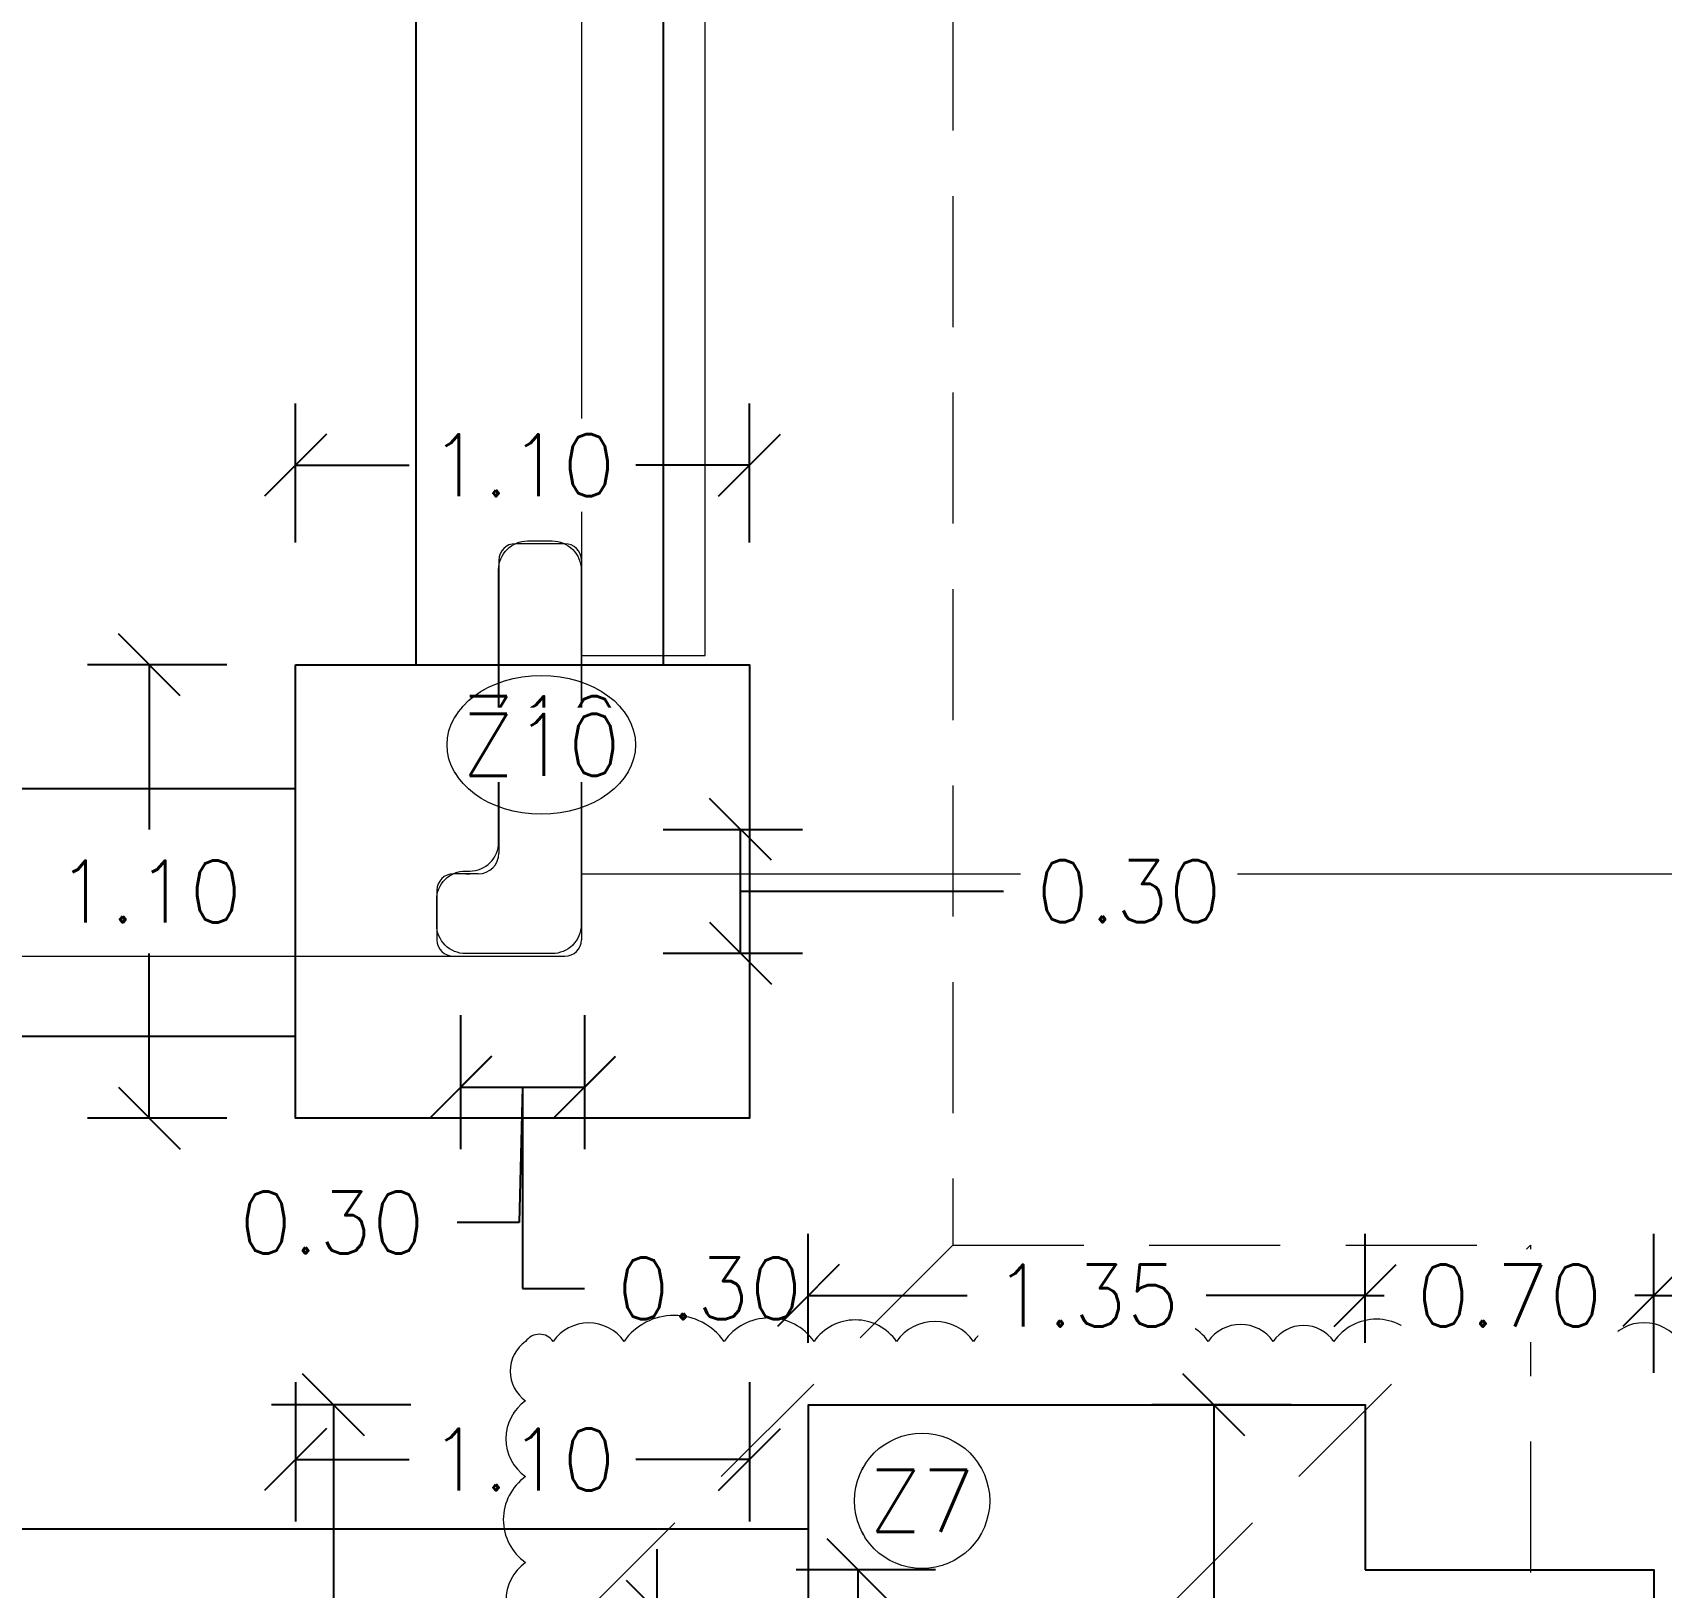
# Model space of a CAD drawing. Header units: metres. Extents: x -25 to 234, y -27 to 52.
# Drawn here: x 93.238 to 97.186, y 35.502 to 39.271 of the extents above; entities that cross this region are included whole.
import ezdxf

# ---------------------------------------------------------------- set-up
doc = ezdxf.new("R2010")
doc.units = ezdxf.units.M
doc.header["$LTSCALE"] = 0.1
doc.header["$MEASUREMENT"] = 0
doc.header["$PDMODE"] = 66
doc.linetypes.add('CONTINUA', pattern=[0])
doc.linetypes.add('HIDDEN2', pattern=[4.7625, 3.175, -1.5875])
for name, color, linetype, lineweight in [('0-S-GRID-IDEN', 1, 'Continuous', 9), ('A-WALL', 7, 'Continuous', 5), ('baños', 251, 'Continuous', 0), ('piso', 253, 'Continuous', 0), ('PLANTA ARQ.', 1, 'Continuous', 0)]:
    doc.layers.add(name, color=color, linetype=linetype, lineweight=lineweight)
for name, color, linetype in [('001-DIMTEXTO', 4, 'Continuous'), ('DIMENSIONES', 7, 'Continuous'), ('DIMTEXTO', 4, 'Continuous'), ('HATCH', 8, 'Continuous'), ('ZAPATAS', 6, 'Continuous')]:
    doc.layers.add(name, color=color, linetype=linetype)
doc.layers.add('Techos 1', color=7, linetype='HIDDEN2', lineweight=9, true_color=0x42391a)
doc.styles.add('SMPLEX', font='simplex.shx')
doc.dimstyles.new('DIM-75', dxfattribs={"dimscale": 0.75, "dimtxt": 0.2, "dimasz": 0.2, "dimexe": 0.2, "dimexo": 0.2, "dimgap": 0.1, "dimtad": 0, "dimtih": 1, "dimtoh": 1, "dimzin": 0, "dimdsep": 46, "dimtxsty": 'SMPLEX', "dimblk1": 'OBLIQUE', "dimblk2": 'OBLIQUE', "dimsah": 1, "dimcen": 0.2, "dimclrd": 4, "dimclre": 4, "dimclrt": 4, "dimadec": 0, "dimazin": 0, "dimtfac": 1, "dimtmove": 1, "dimatfit": 3, "dimldrblk": 'OPEN30', "dimfxl": 0.25, "dimfxlon": 1, "dimtfill": 1, "dimtolj": 1, "dimtzin": 0, "dimarcsym": 0})

# ---------------------------------------------------------------- blocks, each defined once
blk = doc.blocks.new('A$C2bbc346b')
at = {"layer": 'A-WALL', "color": 8}
blk.add_lwpolyline([(6.53, -11.9945), (6.32, -11.9945, -0.414214), (6.25, -11.9245), (6.25, -11.8645, -0.414214), (6.32, -11.7945), (6.33, -11.7945, 0.414214), (6.4, -11.7245), (6.4, -11.0645, -0.414214), (6.47, -10.9945), (6.53, -10.9945, -0.414214), (6.6, -11.0645), (6.6, -11.9245, -0.414214)], format="xyb", close=True, dxfattribs=at)
blk = doc.blocks.new('_Oblique')
at = {"color": 0, "linetype": 'ByBlock', "lineweight": -2}
blk.add_line((-0.5, -0.5), (0.5, 0.5), dxfattribs=at)
blk = doc.blocks.new('*D906')
at = {"layer": 'Defpoints', "color": 0, "linetype": 'CONTINUA', "transparency": 16777216}
for p in [(95.2384, 35.5451), (96.4674, 35.5451), (95.5674, 34.3451)]:
    blk.add_point(p, dxfattribs=at)
at = {"layer": 'DIMENSIONES', "color": 4, "linetype": 'CONTINUA', "lineweight": -2, "transparency": 16777216}
for p, q in [((95.4259, 35.5451), (95.0884, 35.5451)), ((95.2384, 35.5451), (95.2384, 35.0951)), ((95.2384, 34.3451), (95.2384, 34.7951)), ((95.4174, 34.3451), (95.0884, 34.3451))]:
    blk.add_line(p, q, dxfattribs=at)
at = {"layer": 'DIMENSIONES', "color": 4, "linetype": 'CONTINUA', "lineweight": -2, "transparency": 16777216, "xscale": 0.15, "yscale": 0.15, "zscale": 0.15}
for p, rotation in [((95.2384, 35.5451), 90), ((95.2384, 34.3451), 270)]:
    blk.add_blockref('_Oblique', p, dxfattribs=dict(at, rotation=rotation))
at = {"layer": 'DIMENSIONES', "color": 4, "linetype": 'CONTINUA', "transparency": 16777216, "insert": (95.2384, 34.9451), "char_height": 0.15, "attachment_point": 5, "style": 'SMPLEX', "bg_fill": 3, "box_fill_scale": 1.25, "bg_fill_color": 256, "bg_fill_true_color": 13158600, "bg_fill_transparency": 0}
blk.add_mtext('\\A1;1.20', dxfattribs=at)
blk = doc.blocks.new('_Open30')
at = {"layer": 'DIMTEXTO', "color": 0, "lineweight": -2}
for p, q in [((-1, 0.268), (0, 0)), ((0, 0), (-1, -0.268)), ((0, 0), (-1, 0))]:
    blk.add_line(p, q, dxfattribs=at)
blk = doc.blocks.new('*D909')
at = {"layer": 'Defpoints', "color": 0, "linetype": 'CONTINUA', "transparency": 16777216}
for p in [(96.4674, 35.9451), (95.5674, 34.5951), (96.1008, 34.5951)]:
    blk.add_point(p, dxfattribs=at)
at = {"layer": 'DIMENSIONES', "color": 4, "linetype": 'CONTINUA', "lineweight": -2, "transparency": 16777216}
for p, q in [((96.2883, 35.9451), (95.9508, 35.9451)), ((96.1008, 35.9451), (96.1008, 35.4201)), ((96.1008, 34.5951), (96.1008, 35.1201)), ((95.9133, 34.5951), (96.2508, 34.5951))]:
    blk.add_line(p, q, dxfattribs=at)
at = {"layer": 'DIMENSIONES', "color": 4, "linetype": 'CONTINUA', "lineweight": -2, "transparency": 16777216, "xscale": 0.15, "yscale": 0.15, "zscale": 0.15}
for p, rotation in [((96.1008, 35.9451), 90), ((96.1008, 34.5951), 270)]:
    blk.add_blockref('_Oblique', p, dxfattribs=dict(at, rotation=rotation))
at = {"layer": 'DIMENSIONES', "color": 4, "linetype": 'CONTINUA', "transparency": 16777216, "insert": (96.1008, 35.2701), "char_height": 0.15, "attachment_point": 5, "style": 'SMPLEX', "bg_fill": 3, "box_fill_scale": 1.25, "bg_fill_color": 256, "bg_fill_true_color": 13158600, "bg_fill_transparency": 0}
blk.add_mtext('\\A1;1.35', dxfattribs=at)
blk = doc.blocks.new('*D910')
at = {"layer": 'Defpoints', "color": 0, "linetype": 'CONTINUA', "transparency": 16777216}
for p in [(95.1181, 35.9451), (95.1181, 34.5951), (95.1181, 34.1996)]:
    blk.add_point(p, dxfattribs=at)
at = {"layer": 'DIMENSIONES', "color": 4, "linetype": 'CONTINUA', "lineweight": -2, "transparency": 16777216}
for p, q in [((95.1181, 34.3871), (95.1181, 34.0496)), ((95.1181, 34.3871), (95.1181, 34.0496)), ((95.1181, 34.1996), (94.9681, 34.1996)), ((95.1181, 34.1996), (95.2681, 34.1996)), ((95.1181, 34.1996), (95.1181, 33.7121)), ((95.1181, 33.7121), (95.2681, 33.7121))]:
    blk.add_line(p, q, dxfattribs=at)
at = {"layer": 'DIMENSIONES', "color": 4, "linetype": 'CONTINUA', "lineweight": -2, "transparency": 16777216, "xscale": 0.15, "yscale": 0.15, "zscale": 0.15}
blk.add_blockref('_Oblique', (95.1181, 34.1996), dxfattribs=at)
at = {"layer": 'DIMENSIONES', "color": 4, "linetype": 'CONTINUA', "lineweight": -2, "transparency": 16777216, "xscale": 0.15, "yscale": 0.15, "zscale": 0.15, "rotation": 180}
blk.add_blockref('_Oblique', (95.1181, 34.1996), dxfattribs=at)
at = {"layer": 'DIMENSIONES', "color": 4, "linetype": 'CONTINUA', "transparency": 16777216, "insert": (95.5716, 33.7121), "char_height": 0.15, "attachment_point": 5, "style": 'SMPLEX', "bg_fill": 3, "box_fill_scale": 1.25, "bg_fill_color": 256, "bg_fill_true_color": 13158600, "bg_fill_transparency": 0}
blk.add_mtext('\\A1;0.00', dxfattribs=at)
blk = doc.blocks.new('*D874')
at = {"layer": 'Defpoints', "color": 0, "linetype": 'CONTINUA', "transparency": 16777216}
for p in [(94.5674, 37.3396), (94.9539, 37.3396), (94.5674, 37.0396)]:
    blk.add_point(p, dxfattribs=at)
at = {"layer": 'DIMENSIONES', "color": 4, "linetype": 'CONTINUA', "lineweight": -2, "transparency": 16777216}
for p, q in [((94.7664, 37.3396), (95.1039, 37.3396)), ((94.9539, 37.0396), (94.9539, 37.3396)), ((94.9539, 37.1896), (95.4414, 37.1896)), ((95.4414, 37.1896), (95.5914, 37.1896)), ((94.7664, 37.0396), (95.1039, 37.0396))]:
    blk.add_line(p, q, dxfattribs=at)
at = {"layer": 'DIMENSIONES', "color": 4, "linetype": 'CONTINUA', "lineweight": -2, "transparency": 16777216, "xscale": 0.15, "yscale": 0.15, "zscale": 0.15}
for p, rotation in [((94.9539, 37.3396), 90), ((94.9539, 37.0396), 270)]:
    blk.add_blockref('_Oblique', p, dxfattribs=dict(at, rotation=rotation))
at = {"layer": 'DIMENSIONES', "color": 4, "linetype": 'CONTINUA', "transparency": 16777216, "insert": (95.895, 37.1896), "char_height": 0.15, "attachment_point": 5, "style": 'SMPLEX', "bg_fill": 3, "box_fill_scale": 1.25, "bg_fill_color": 256, "bg_fill_true_color": 13158600, "bg_fill_transparency": 0}
blk.add_mtext('\\A1;0.30', dxfattribs=at)
blk = doc.blocks.new('*D864')
at = {"layer": 'Defpoints', "color": 0, "linetype": 'CONTINUA', "transparency": 16777216}
for p in [(94.2753, 37.0396), (94.5753, 37.0396), (94.5753, 36.7146)]:
    blk.add_point(p, dxfattribs=at)
at = {"layer": 'DIMENSIONES', "color": 4, "linetype": 'CONTINUA', "lineweight": -2, "transparency": 16777216}
for p, q in [((94.2753, 36.8896), (94.2753, 36.5646)), ((94.5753, 36.8896), (94.5753, 36.5646)), ((94.2753, 36.7146), (94.5753, 36.7146)), ((94.4253, 36.7146), (94.4253, 36.2271)), ((94.4253, 36.2271), (94.5753, 36.2271))]:
    blk.add_line(p, q, dxfattribs=at)
at = {"layer": 'DIMENSIONES', "color": 4, "linetype": 'CONTINUA', "lineweight": -2, "transparency": 16777216, "xscale": 0.15, "yscale": 0.15, "zscale": 0.15, "rotation": 180}
blk.add_blockref('_Oblique', (94.2753, 36.7146), dxfattribs=at)
at = {"layer": 'DIMENSIONES', "color": 4, "linetype": 'CONTINUA', "lineweight": -2, "transparency": 16777216, "xscale": 0.15, "yscale": 0.15, "zscale": 0.15}
blk.add_blockref('_Oblique', (94.5753, 36.7146), dxfattribs=at)
at = {"layer": 'DIMENSIONES', "color": 4, "linetype": 'CONTINUA', "transparency": 16777216, "insert": (94.8789, 36.2271), "char_height": 0.15, "attachment_point": 5, "style": 'SMPLEX', "bg_fill": 3, "box_fill_scale": 1.25, "bg_fill_color": 256, "bg_fill_true_color": 13158600, "bg_fill_transparency": 0}
blk.add_mtext('\\A1;0.30', dxfattribs=at)
blk = doc.blocks.new('*D899')
at = {"layer": 'Defpoints', "color": 0, "linetype": 'CONTINUA', "transparency": 16777216}
for p in [(93.8753, 36.6396), (94.9753, 36.6396), (94.9753, 35.8123)]:
    blk.add_point(p, dxfattribs=at)
at = {"layer": 'DIMENSIONES', "color": 4, "linetype": 'CONTINUA', "lineweight": -2, "transparency": 16777216}
for p, q in [((93.8753, 35.9998), (93.8753, 35.6623)), ((94.9753, 35.9998), (94.9753, 35.6623)), ((93.8753, 35.8123), (94.1503, 35.8123)), ((94.9753, 35.8123), (94.7003, 35.8123))]:
    blk.add_line(p, q, dxfattribs=at)
at = {"layer": 'DIMENSIONES', "color": 4, "linetype": 'CONTINUA', "lineweight": -2, "transparency": 16777216, "xscale": 0.15, "yscale": 0.15, "zscale": 0.15, "rotation": 180}
blk.add_blockref('_Oblique', (93.8753, 35.8123), dxfattribs=at)
at = {"layer": 'DIMENSIONES', "color": 4, "linetype": 'CONTINUA', "lineweight": -2, "transparency": 16777216, "xscale": 0.15, "yscale": 0.15, "zscale": 0.15}
blk.add_blockref('_Oblique', (94.9753, 35.8123), dxfattribs=at)
at = {"layer": 'DIMENSIONES', "color": 4, "linetype": 'CONTINUA', "transparency": 16777216, "insert": (94.4253, 35.8123), "char_height": 0.15, "attachment_point": 5, "style": 'SMPLEX', "bg_fill": 3, "box_fill_scale": 1.25, "bg_fill_color": 256, "bg_fill_true_color": 13158600, "bg_fill_transparency": 0}
blk.add_mtext('\\A1;1.10', dxfattribs=at)
blk = doc.blocks.new('*D900')
at = {"layer": 'Defpoints', "color": 0, "linetype": 'CONTINUA', "transparency": 16777216}
for p in [(93.5208, 37.7386), (93.8753, 37.7386), (93.8753, 36.6396)]:
    blk.add_point(p, dxfattribs=at)
at = {"layer": 'DIMENSIONES', "color": 4, "linetype": 'CONTINUA', "lineweight": -2, "transparency": 16777216}
for p, q in [((93.7083, 37.7386), (93.3708, 37.7386)), ((93.5208, 37.7386), (93.5208, 37.3391)), ((93.5208, 36.6396), (93.5208, 37.0391)), ((93.7083, 36.6396), (93.3708, 36.6396))]:
    blk.add_line(p, q, dxfattribs=at)
at = {"layer": 'DIMENSIONES', "color": 4, "linetype": 'CONTINUA', "lineweight": -2, "transparency": 16777216, "xscale": 0.15, "yscale": 0.15, "zscale": 0.15}
for p, rotation in [((93.5208, 37.7386), 90), ((93.5208, 36.6396), 270)]:
    blk.add_blockref('_Oblique', p, dxfattribs=dict(at, rotation=rotation))
at = {"layer": 'DIMENSIONES', "color": 4, "linetype": 'CONTINUA', "transparency": 16777216, "insert": (93.5208, 37.1891), "char_height": 0.15, "attachment_point": 5, "style": 'SMPLEX', "bg_fill": 3, "box_fill_scale": 1.25, "bg_fill_color": 256, "bg_fill_true_color": 13158600, "bg_fill_transparency": 0}
blk.add_mtext('\\A1;1.10', dxfattribs=at)
blk = doc.blocks.new('PL BASE 1N NASAS 09')
at = {"layer": 'A-WALL', "transparency": 33554684}
blk.add_line((-115.8711, -46.2498), (-115.9911, -46.2498), dxfattribs=at)
at = {"layer": 'A-WALL'}
for p, q in [((-116.0311, -46.2898), (-116.0311, -46.9998)), ((-115.8311, -46.2898), (-115.8311, -47.2098)), ((-116.0811, -47.0498), (-116.1411, -47.0498)), ((-116.1111, -47.0498), (-116.1011, -47.0498)), ((-116.1811, -47.0898), (-116.1811, -47.2098)), ((-116.1411, -47.2498), (-115.8711, -47.2498))]:
    blk.add_line(p, q, dxfattribs=at)
at = {"layer": 'A-WALL', "transparency": 33554684}
blk.add_arc((-115.9911, -46.2898), 0.04, 90, 180, dxfattribs=at)
at = {"layer": 'A-WALL'}
for centre, radius, start, end in [((-115.8711, -46.2898), 0.04, 360, 90), ((-116.0811, -46.9998), 0.05, 270, 360), ((-116.1411, -47.0898), 0.04, 90, 180), ((-116.1411, -47.2098), 0.04, 180, 270), ((-115.8711, -47.2098), 0.04, 270, 360)]:
    blk.add_arc(centre, radius, start, end, dxfattribs=at)
at = {"layer": 'piso'}
for p, q in [((-115.5311, -46.5205), (-115.5311, -43.8192)), ((-115.8311, -44.0098), (-115.8311, -46.3198)), ((-115.8311, -46.5205), (-115.5311, -46.5205)), ((-115.8311, -47.0498), (-112.0425, -47.0498)), ((-117.2711, -47.2498), (-116.1411, -47.2498))]:
    blk.add_line(p, q, dxfattribs=at)
at = {"layer": 'Techos 1'}
for p, q in [((-114.9311, -42.5497), (-114.9311, -47.9497)), ((-114.9311, -47.9497), (-118.0811, -51.0997)), ((-113.5311, -47.9497), (-117.6311, -52.0497)), ((-114.9311, -47.9497), (-113.5311, -47.9497)), ((-113.5311, -47.9497), (-113.5311, -56.1497))]:
    blk.add_line(p, q, dxfattribs=at)
blk = doc.blocks.new('*D1157')
at = {"layer": 'Defpoints', "color": 0, "linetype": 'CONTINUA', "transparency": 16777216}
for p in [(100.5491, -15.495), (102.4301, -15.495), (100.5491, -16.695)]:
    blk.add_point(p, dxfattribs=at)
at = {"layer": 'DIMENSIONES', "color": 4, "linetype": 'CONTINUA', "lineweight": -2, "transparency": 16777216}
for p, q in [((102.2426, -15.495), (102.5801, -15.495)), ((102.4301, -15.495), (102.4301, -15.945)), ((102.4301, -16.695), (102.4301, -16.245)), ((102.2426, -16.695), (102.5801, -16.695))]:
    blk.add_line(p, q, dxfattribs=at)
at = {"layer": 'DIMENSIONES', "color": 4, "linetype": 'CONTINUA', "lineweight": -2, "transparency": 16777216, "xscale": 0.15, "yscale": 0.15, "zscale": 0.15}
for p, rotation in [((102.4301, -15.495), 90), ((102.4301, -16.695), 270)]:
    blk.add_blockref('_Oblique', p, dxfattribs=dict(at, rotation=rotation))
at = {"layer": 'DIMENSIONES', "color": 4, "linetype": 'CONTINUA', "transparency": 16777216, "insert": (102.4301, -16.095), "char_height": 0.15, "attachment_point": 5, "style": 'SMPLEX', "bg_fill": 3, "box_fill_scale": 1.25, "bg_fill_color": 256, "bg_fill_true_color": 13158600, "bg_fill_transparency": 0}
blk.add_mtext('\\A1;1.20', dxfattribs=at)
blk = doc.blocks.new('*D1160')
at = {"layer": 'Defpoints', "color": 0, "linetype": 'CONTINUA', "transparency": 16777216}
for p in [(99.7332, -15.595), (100.5991, -15.595), (100.5991, -15.945)]:
    blk.add_point(p, dxfattribs=at)
at = {"layer": 'DIMENSIONES', "color": 4, "linetype": 'CONTINUA', "lineweight": -2, "transparency": 16777216}
for p, q in [((99.7332, -15.595), (99.7332, -15.445)), ((99.9207, -15.595), (99.5832, -15.595)), ((99.7332, -15.595), (99.7332, -15.62)), ((99.9207, -15.945), (99.5832, -15.945)), ((99.7332, -15.945), (99.7332, -15.92)), ((99.7332, -15.945), (99.7332, -16.095))]:
    blk.add_line(p, q, dxfattribs=at)
at = {"layer": 'DIMENSIONES', "color": 4, "linetype": 'CONTINUA', "lineweight": -2, "transparency": 16777216, "xscale": 0.15, "yscale": 0.15, "zscale": 0.15}
for p, rotation in [((99.7332, -15.595), 270), ((99.7332, -15.945), 90)]:
    blk.add_blockref('_Oblique', p, dxfattribs=dict(at, rotation=rotation))
at = {"layer": 'DIMENSIONES', "color": 4, "linetype": 'CONTINUA', "transparency": 16777216, "insert": (99.7332, -15.77), "char_height": 0.15, "attachment_point": 5, "style": 'SMPLEX', "bg_fill": 3, "box_fill_scale": 1.25, "bg_fill_color": 256, "bg_fill_true_color": 13158600, "bg_fill_transparency": 0}
blk.add_mtext('\\A1;0.35', dxfattribs=at)
blk = doc.blocks.new('*D1168')
at = {"layer": 'Defpoints', "color": 0, "linetype": 'CONTINUA', "transparency": 16777216}
for p in [(99.5491, -13.7004), (99.9356, -13.7004), (99.5491, -14.0004)]:
    blk.add_point(p, dxfattribs=at)
at = {"layer": 'DIMENSIONES', "color": 4, "linetype": 'CONTINUA', "lineweight": -2, "transparency": 16777216}
for p, q in [((99.7481, -13.7004), (100.0856, -13.7004)), ((99.9356, -14.0004), (99.9356, -13.7004)), ((99.9356, -13.8504), (100.4231, -13.8504)), ((100.4231, -13.8504), (100.5731, -13.8504)), ((99.7481, -14.0004), (100.0856, -14.0004))]:
    blk.add_line(p, q, dxfattribs=at)
at = {"layer": 'DIMENSIONES', "color": 4, "linetype": 'CONTINUA', "lineweight": -2, "transparency": 16777216, "xscale": 0.15, "yscale": 0.15, "zscale": 0.15}
for p, rotation in [((99.9356, -13.7004), 90), ((99.9356, -14.0004), 270)]:
    blk.add_blockref('_Oblique', p, dxfattribs=dict(at, rotation=rotation))
at = {"layer": 'DIMENSIONES', "color": 4, "linetype": 'CONTINUA', "transparency": 16777216, "insert": (100.8767, -13.8504), "char_height": 0.15, "attachment_point": 5, "style": 'SMPLEX', "bg_fill": 3, "box_fill_scale": 1.25, "bg_fill_color": 256, "bg_fill_true_color": 13158600, "bg_fill_transparency": 0}
blk.add_mtext('\\A1;0.30', dxfattribs=at)
blk = doc.blocks.new('*D1180')
at = {"layer": 'Defpoints', "color": 0, "linetype": 'CONTINUA', "transparency": 16777216}
for p in [(99.257, -14.0004), (99.557, -14.0004), (99.557, -14.3255)]:
    blk.add_point(p, dxfattribs=at)
at = {"layer": 'DIMENSIONES', "color": 4, "linetype": 'CONTINUA', "lineweight": -2, "transparency": 16777216}
for p, q in [((99.257, -14.1504), (99.257, -14.4755)), ((99.557, -14.1504), (99.557, -14.4755)), ((99.257, -14.3255), (99.557, -14.3255)), ((99.407, -14.3255), (99.399, -14.6533)), ((99.399, -14.6533), (99.249, -14.6533))]:
    blk.add_line(p, q, dxfattribs=at)
at = {"layer": 'DIMENSIONES', "color": 4, "linetype": 'CONTINUA', "lineweight": -2, "transparency": 16777216, "xscale": 0.15, "yscale": 0.15, "zscale": 0.15, "rotation": 180}
blk.add_blockref('_Oblique', (99.257, -14.3255), dxfattribs=at)
at = {"layer": 'DIMENSIONES', "color": 4, "linetype": 'CONTINUA', "lineweight": -2, "transparency": 16777216, "xscale": 0.15, "yscale": 0.15, "zscale": 0.15}
blk.add_blockref('_Oblique', (99.557, -14.3255), dxfattribs=at)
at = {"layer": 'DIMENSIONES', "color": 4, "linetype": 'CONTINUA', "transparency": 16777216, "insert": (98.9454, -14.6533), "char_height": 0.15, "attachment_point": 5, "style": 'SMPLEX', "bg_fill": 3, "box_fill_scale": 1.25, "bg_fill_color": 256, "bg_fill_true_color": 13158600, "bg_fill_transparency": 0}
blk.add_mtext('\\A1;0.30', dxfattribs=at)
blk = doc.blocks.new('*D1181')
at = {"layer": 'Defpoints', "color": 0, "linetype": 'CONTINUA', "transparency": 16777216}
for p in [(99.957, -12.8179), (98.857, -14.4004), (99.957, -14.4004)]:
    blk.add_point(p, dxfattribs=at)
at = {"layer": 'DIMENSIONES', "color": 4, "linetype": 'CONTINUA', "lineweight": -2, "transparency": 16777216}
for p, q in [((98.857, -13.0054), (98.857, -12.6679)), ((99.957, -13.0054), (99.957, -12.6679)), ((98.857, -12.8179), (99.132, -12.8179)), ((99.957, -12.8179), (99.682, -12.8179))]:
    blk.add_line(p, q, dxfattribs=at)
at = {"layer": 'DIMENSIONES', "color": 4, "linetype": 'CONTINUA', "lineweight": -2, "transparency": 16777216, "xscale": 0.15, "yscale": 0.15, "zscale": 0.15, "rotation": 180}
blk.add_blockref('_Oblique', (98.857, -12.8179), dxfattribs=at)
at = {"layer": 'DIMENSIONES', "color": 4, "linetype": 'CONTINUA', "lineweight": -2, "transparency": 16777216, "xscale": 0.15, "yscale": 0.15, "zscale": 0.15}
blk.add_blockref('_Oblique', (99.957, -12.8179), dxfattribs=at)
at = {"layer": 'DIMENSIONES', "color": 4, "linetype": 'CONTINUA', "transparency": 16777216, "insert": (99.407, -12.8179), "char_height": 0.15, "attachment_point": 5, "style": 'SMPLEX', "bg_fill": 3, "box_fill_scale": 1.25, "bg_fill_color": 256, "bg_fill_true_color": 13158600, "bg_fill_transparency": 0}
blk.add_mtext('\\A1;1.10', dxfattribs=at)
blk = doc.blocks.new('*D1182')
at = {"layer": 'Defpoints', "color": 0, "linetype": 'CONTINUA', "transparency": 16777216}
for p in [(98.5025, -13.3015), (98.857, -13.3015), (98.857, -14.4004)]:
    blk.add_point(p, dxfattribs=at)
at = {"layer": 'DIMENSIONES', "color": 4, "linetype": 'CONTINUA', "lineweight": -2, "transparency": 16777216}
for p, q in [((98.69, -13.3015), (98.3525, -13.3015)), ((98.5025, -13.3015), (98.5025, -13.7009)), ((98.5025, -14.4004), (98.5025, -14.0009)), ((98.69, -14.4004), (98.3525, -14.4004))]:
    blk.add_line(p, q, dxfattribs=at)
at = {"layer": 'DIMENSIONES', "color": 4, "linetype": 'CONTINUA', "lineweight": -2, "transparency": 16777216, "xscale": 0.15, "yscale": 0.15, "zscale": 0.15}
for p, rotation in [((98.5025, -13.3015), 90), ((98.5025, -14.4004), 270)]:
    blk.add_blockref('_Oblique', p, dxfattribs=dict(at, rotation=rotation))
at = {"layer": 'DIMENSIONES', "color": 4, "linetype": 'CONTINUA', "transparency": 16777216, "insert": (98.5025, -13.8509), "char_height": 0.15, "attachment_point": 5, "style": 'SMPLEX', "bg_fill": 3, "box_fill_scale": 1.25, "bg_fill_color": 256, "bg_fill_true_color": 13158600, "bg_fill_transparency": 0}
blk.add_mtext('\\A1;1.10', dxfattribs=at)
blk = doc.blocks.new('*D1200')
at = {"layer": 'Defpoints', "color": 0, "linetype": 'CONTINUA', "transparency": 16777216}
for p in [(101.4491, -14.8304), (100.0997, -15.095), (101.4491, -15.095)]:
    blk.add_point(p, dxfattribs=at)
at = {"layer": 'DIMENSIONES', "color": 4, "linetype": 'CONTINUA', "lineweight": -2, "transparency": 16777216}
for p, q in [((100.0997, -14.945), (100.0997, -14.6804)), ((101.4491, -14.945), (101.4491, -14.6804)), ((100.0997, -14.8304), (100.4851, -14.8304)), ((101.4491, -14.8304), (101.0637, -14.8304))]:
    blk.add_line(p, q, dxfattribs=at)
at = {"layer": 'DIMENSIONES', "color": 4, "linetype": 'CONTINUA', "lineweight": -2, "transparency": 16777216, "xscale": 0.15, "yscale": 0.15, "zscale": 0.15, "rotation": 180}
blk.add_blockref('_Oblique', (100.0997, -14.8304), dxfattribs=at)
at = {"layer": 'DIMENSIONES', "color": 4, "linetype": 'CONTINUA', "lineweight": -2, "transparency": 16777216, "xscale": 0.15, "yscale": 0.15, "zscale": 0.15}
blk.add_blockref('_Oblique', (101.4491, -14.8304), dxfattribs=at)
at = {"layer": 'DIMENSIONES', "color": 4, "linetype": 'CONTINUA', "transparency": 16777216, "insert": (100.7744, -14.8304), "char_height": 0.15, "attachment_point": 5, "style": 'SMPLEX', "bg_fill": 3, "box_fill_scale": 1.25, "bg_fill_color": 256, "bg_fill_true_color": 13158600, "bg_fill_transparency": 0}
blk.add_mtext('\\A1;1.35', dxfattribs=at)
blk = doc.blocks.new('*D1201')
at = {"layer": 'Defpoints', "color": 0, "linetype": 'CONTINUA', "transparency": 16777216}
for p in [(102.1491, -14.8304), (101.4491, -15.095), (102.1491, -15.495)]:
    blk.add_point(p, dxfattribs=at)
at = {"layer": 'DIMENSIONES', "color": 4, "linetype": 'CONTINUA', "lineweight": -2, "transparency": 16777216}
for p, q in [((101.4491, -14.945), (101.4491, -14.6804)), ((102.1491, -15.0179), (102.1491, -14.6804)), ((101.4491, -14.8304), (101.2991, -14.8304)), ((101.4491, -14.8304), (101.4955, -14.8304)), ((102.1491, -14.8304), (102.1027, -14.8304)), ((102.1491, -14.8304), (102.2991, -14.8304))]:
    blk.add_line(p, q, dxfattribs=at)
at = {"layer": 'DIMENSIONES', "color": 4, "linetype": 'CONTINUA', "lineweight": -2, "transparency": 16777216, "xscale": 0.15, "yscale": 0.15, "zscale": 0.15}
blk.add_blockref('_Oblique', (101.4491, -14.8304), dxfattribs=at)
at = {"layer": 'DIMENSIONES', "color": 4, "linetype": 'CONTINUA', "lineweight": -2, "transparency": 16777216, "xscale": 0.15, "yscale": 0.15, "zscale": 0.15, "rotation": 180}
blk.add_blockref('_Oblique', (102.1491, -14.8304), dxfattribs=at)
at = {"layer": 'DIMENSIONES', "color": 4, "linetype": 'CONTINUA', "transparency": 16777216, "insert": (101.7991, -14.8304), "char_height": 0.15, "attachment_point": 5, "style": 'SMPLEX', "bg_fill": 3, "box_fill_scale": 1.25, "bg_fill_color": 256, "bg_fill_true_color": 13158600, "bg_fill_transparency": 0}
blk.add_mtext('\\A1;0.70', dxfattribs=at)
blk = doc.blocks.new('*D1202')
at = {"layer": 'Defpoints', "color": 0, "linetype": 'CONTINUA', "transparency": 16777216}
for p in [(101.4491, -15.095), (102.4301, -15.095), (100.5491, -15.495)]:
    blk.add_point(p, dxfattribs=at)
at = {"layer": 'DIMENSIONES', "color": 4, "linetype": 'CONTINUA', "lineweight": -2, "transparency": 16777216}
for p, q in [((102.4301, -15.095), (102.4301, -14.945)), ((102.2426, -15.095), (102.5801, -15.095)), ((102.4301, -15.095), (102.4301, -15.145)), ((102.4301, -15.495), (102.4301, -15.445)), ((102.2426, -15.495), (102.5801, -15.495)), ((102.4301, -15.495), (102.4301, -15.645))]:
    blk.add_line(p, q, dxfattribs=at)
at = {"layer": 'DIMENSIONES', "color": 4, "linetype": 'CONTINUA', "lineweight": -2, "transparency": 16777216, "xscale": 0.15, "yscale": 0.15, "zscale": 0.15}
for p, rotation in [((102.4301, -15.095), 270), ((102.4301, -15.495), 90)]:
    blk.add_blockref('_Oblique', p, dxfattribs=dict(at, rotation=rotation))
at = {"layer": 'DIMENSIONES', "color": 4, "linetype": 'CONTINUA', "transparency": 16777216, "insert": (102.4301, -15.295), "char_height": 0.15, "attachment_point": 5, "style": 'SMPLEX', "bg_fill": 3, "box_fill_scale": 1.25, "bg_fill_color": 256, "bg_fill_true_color": 13158600, "bg_fill_transparency": 0}
blk.add_mtext('\\A1;0.40', dxfattribs=at)
blk = doc.blocks.new('*D1203')
at = {"layer": 'Defpoints', "color": 0, "linetype": 'CONTINUA', "transparency": 16777216}
for p in [(98.9489, -15.095), (100.0997, -15.095), (100.5491, -16.695)]:
    blk.add_point(p, dxfattribs=at)
at = {"layer": 'DIMENSIONES', "color": 4, "linetype": 'CONTINUA', "lineweight": -2, "transparency": 16777216}
for p, q in [((99.1364, -15.095), (98.7989, -15.095)), ((98.9489, -15.095), (98.9489, -15.745)), ((98.9489, -16.695), (98.9489, -16.045)), ((99.1364, -16.695), (98.7989, -16.695))]:
    blk.add_line(p, q, dxfattribs=at)
at = {"layer": 'DIMENSIONES', "color": 4, "linetype": 'CONTINUA', "lineweight": -2, "transparency": 16777216, "xscale": 0.15, "yscale": 0.15, "zscale": 0.15}
for p, rotation in [((98.9489, -15.095), 90), ((98.9489, -16.695), 270)]:
    blk.add_blockref('_Oblique', p, dxfattribs=dict(at, rotation=rotation))
at = {"layer": 'DIMENSIONES', "color": 4, "linetype": 'CONTINUA', "transparency": 16777216, "insert": (98.9489, -15.895), "char_height": 0.15, "attachment_point": 5, "style": 'SMPLEX', "bg_fill": 3, "box_fill_scale": 1.25, "bg_fill_color": 256, "bg_fill_true_color": 13158600, "bg_fill_transparency": 0}
blk.add_mtext('\\A1;1.60', dxfattribs=at)
blk = doc.blocks.new('A$Cac76d8b6')
at = {"layer": 'ZAPATAS', "lineweight": 25}
blk.add_line((4.334, 11.542), (10.6347, 11.542), dxfattribs=at)
blk.add_lwpolyline([(11.984, 11.4431), (12.684, 11.4431), (12.684, 10.2431), (10.6347, 10.2431), (10.6347, 11.8431), (11.984, 11.8431), (11.984, 11.4431)], dxfattribs=at)
at = {"layer": 'HATCH', "ltscale": 0.2}
blk.add_blockref('A$C2bbc346b', (3.484, 24.9311), dxfattribs=at)
at = {"layer": 'DIMTEXTO', "color": 4, "insert": (10.9102, 11.6102), "char_height": 0.15, "attachment_point": 5, "rotation": 0, "style": 'SMPLEX', "bg_fill": 3, "box_fill_scale": 1.1, "bg_fill_color": 256, "bg_fill_true_color": 13158600, "bg_fill_transparency": 0}
blk.add_mtext('\\A1;Z7', dxfattribs=at)
at = {"layer": 'DIMENSIONES', "linetype": 'CONTINUA'}
for base, p1, p2, picture, middle in [((10.4705, 13.2376), (10.084, 12.9376), (10.084, 13.2376), '*D1168', (11.183, 13.0876)), ((12.965, 11.4431), (11.084, 10.2431), (11.084, 11.4431), '*D1157', (12.965, 10.8431))]:
    dim = blk.add_linear_dim(base=base, p1=p1, p2=p2, angle=90, dimstyle='DIM-75', dxfattribs=at)
    dim.commit()
    dim.dimension.update_dxf_attribs({"geometry": picture, "text_midpoint": middle, "insert": (-89.4651, 26.938)})
dim = blk.add_linear_dim(base=(11.984, 12.1076), p1=(10.6347, 11.8431), p2=(11.984, 11.8431), dimstyle='DIM-75', dxfattribs=at)
dim.commit()
dim.dimension.update_dxf_attribs({"geometry": '*D1200', "text_midpoint": (11.3093, 12.1076), "insert": (-89.4651, 26.938)})
at = {"layer": '0-S-GRID-IDEN'}
blk.add_circle((10.9102, 11.6102), 0.164, dxfattribs=at)
at = {"layer": 'DIMENSIONES', "linetype": 'CONTINUA'}
dim = blk.add_linear_dim(base=(10.0919, 12.6126), p1=(9.7919, 12.9376), p2=(10.0919, 12.9376), dimstyle='DIM-75', dxfattribs=at)
dim.commit()
dim.dimension.update_dxf_attribs({"geometry": '*D1180', "text_midpoint": (9.7089, 12.2847), "dimtype": 128, "insert": (-89.4651, 26.938)})
dim = blk.add_linear_dim(base=(12.684, 12.1076), p1=(11.984, 11.8431), p2=(12.684, 11.4431), dimstyle='DIM-75', dxfattribs=at)
dim.commit()
dim.dimension.update_dxf_attribs({"geometry": '*D1201', "text_midpoint": (12.334, 12.1076), "insert": (-89.4651, 26.938)})
at = {"layer": 'ZAPATAS', "lineweight": 25}
blk.add_lwpolyline([(9.3919, 13.6366), (10.4919, 13.6366), (10.4919, 12.5376), (9.3919, 12.5376)], close=True, dxfattribs=at)
at = {"layer": 'DIMENSIONES', "linetype": 'CONTINUA'}
dim = blk.add_linear_dim(base=(10.2681, 11.3431), p1=(11.134, 10.9931), p2=(11.134, 11.3431), angle=90, dimstyle='DIM-75', dxfattribs=at)
dim.commit()
dim.dimension.update_dxf_attribs({"geometry": '*D1160', "text_midpoint": (10.2681, 11.1681), "insert": (-89.4651, 26.938)})
dim = blk.add_linear_dim(base=(10.4919, 14.1202), p1=(9.3919, 12.5376), p2=(10.4919, 12.5376), dimstyle='DIM-75', dxfattribs=at)
dim.commit()
dim.dimension.update_dxf_attribs({"geometry": '*D1181', "text_midpoint": (9.9419, 14.1202), "insert": (-89.4651, 26.938)})
dim = blk.add_linear_dim(base=(12.965, 11.8431), p1=(11.084, 11.4431), p2=(11.984, 11.8431), angle=90, dimstyle='DIM-75', dxfattribs=at)
dim.commit()
dim.dimension.update_dxf_attribs({"geometry": '*D1202', "text_midpoint": (12.965, 11.6431), "insert": (-89.4651, 26.938)})
at = {"layer": 'ZAPATAS', "lineweight": 25}
for p, q in [((9.684, 13.6366), (9.684, 16.2376)), ((10.284, 13.6366), (10.284, 16.2376))]:
    blk.add_line(p, q, dxfattribs=at)
at = {"layer": 'DIMTEXTO', "color": 4, "insert": (9.9874, 13.4425), "char_height": 0.15, "attachment_point": 5, "rotation": 0, "style": 'SMPLEX', "bg_fill": 3, "box_fill_scale": 1.1, "bg_fill_color": 256, "bg_fill_true_color": 13158600, "bg_fill_transparency": 0}
blk.add_mtext('\\A1;Z10', dxfattribs=at)
at = {"layer": 'DIMENSIONES', "linetype": 'CONTINUA'}
for base, p1, p2, picture, middle in [((9.0374, 13.6366), (9.3919, 12.5376), (9.3919, 13.6366), '*D1182', (9.0374, 13.0871)), ((9.4838, 11.8431), (11.084, 10.2431), (10.6347, 11.8431), '*D1203', (9.4838, 11.0431))]:
    dim = blk.add_linear_dim(base=base, p1=p1, p2=p2, angle=90, dimstyle='DIM-75', dxfattribs=at)
    dim.commit()
    dim.dimension.update_dxf_attribs({"geometry": picture, "text_midpoint": middle, "insert": (-89.4651, 26.938)})
at = {"layer": '0-S-GRID-IDEN'}
blk.add_ellipse((9.9874, 13.4425), major_axis=(0.2285, 0), ratio=0.736432, dxfattribs=at)
at = {"layer": 'ZAPATAS', "lineweight": 25}
for p, q in [((6.584, 13.3366), (9.3919, 13.3366)), ((6.584, 12.7366), (9.3919, 12.7366))]:
    blk.add_line(p, q, dxfattribs=at)

msp = doc.modelspace()

# ---------------------------------------------------------------- linework, layer by layer
at = {"layer": 'ZAPATAS', "lineweight": 25}
for p, q in [((94.1674, 37.7386), (94.1674, 40.3396)), ((94.7674, 37.7386), (94.7674, 40.3396)), ((88.8174, 35.644), (95.1181, 35.644))]:
    msp.add_line(p, q, dxfattribs=at)
msp.add_lwpolyline([(96.4674, 35.5451), (97.1674, 35.5451), (97.1674, 34.3451), (95.5674, 34.3451), (95.5674, 34.5951)], dxfattribs=at)

# ---------------------------------------------------------------- block references
at = {"layer": 'HATCH', "ltscale": 0.2}
msp.add_blockref('A$C2bbc346b', (87.9674, 49.0331), dxfattribs=at)

# ---------------------------------------------------------------- next in the draw order: dimensions: what is measured, and where the dimension line sits
at = {"layer": 'DIMENSIONES', "linetype": 'CONTINUA'}
for base, p1, p2, picture, middle in [((94.9539, 37.3396), (94.5674, 37.0396), (94.5674, 37.3396), '*D874', (95.6664, 37.1896)), ((95.2384, 35.5451), (95.5674, 34.3451), (96.4674, 35.5451), '*D906', (95.2384, 34.9451))]:
    dim = msp.add_linear_dim(base=base, p1=p1, p2=p2, angle=90, dimstyle='DIM-75', dxfattribs=at)
    dim.commit()
    dim.dimension.update_dxf_attribs({"geometry": picture, "text_midpoint": middle})

# ---------------------------------------------------------------- next in the draw order: linework, layer by layer
at = {"layer": 'ZAPATAS', "lineweight": 25}
msp.add_lwpolyline([(95.5674, 34.5951), (95.1181, 34.5951), (95.1181, 35.9451), (96.4674, 35.9451), (96.4674, 35.5451)], dxfattribs=at)

# ---------------------------------------------------------------- next in the draw order: dimensions: what is measured, and where the dimension line sits
at = {"layer": 'DIMENSIONES', "linetype": 'CONTINUA'}
dim = msp.add_linear_dim(base=(94.5753, 36.7146), p1=(94.2753, 37.0396), p2=(94.5753, 37.0396), dimstyle='DIM-75', dxfattribs=at)
dim.commit()
dim.dimension.update_dxf_attribs({"geometry": '*D864', "text_midpoint": (94.6503, 36.2271)})

# ---------------------------------------------------------------- next in the draw order: linework, layer by layer
at = {"layer": 'ZAPATAS', "lineweight": 25}
msp.add_lwpolyline([(93.8753, 37.7386), (94.9753, 37.7386), (94.9753, 36.6396), (93.8753, 36.6396)], close=True, dxfattribs=at)

# ---------------------------------------------------------------- next in the draw order: dimensions: what is measured, and where the dimension line sits
at = {"layer": 'DIMENSIONES', "linetype": 'CONTINUA'}
dim = msp.add_linear_dim(base=(96.1008, 34.5951), p1=(96.4674, 35.9451), p2=(95.5674, 34.5951), angle=90, dimstyle='DIM-75', dxfattribs=at)
dim.commit()
dim.dimension.update_dxf_attribs({"geometry": '*D909', "text_midpoint": (96.1008, 35.2701)})

# ---------------------------------------------------------------- next in the draw order: texts
at = {"layer": 'DIMTEXTO', "color": 4, "insert": (94.4708, 37.5872), "char_height": 0.15, "attachment_point": 5, "rotation": 0, "style": 'SMPLEX', "bg_fill": 3, "box_fill_scale": 1.1, "bg_fill_color": 256, "bg_fill_true_color": 13158600, "bg_fill_transparency": 0}
msp.add_mtext('\\A1;Z10', dxfattribs=at)

# ---------------------------------------------------------------- next in the draw order: dimensions: what is measured, and where the dimension line sits
at = {"layer": 'DIMENSIONES', "linetype": 'CONTINUA'}
dim = msp.add_linear_dim(base=(95.1180655793, 34.1996413782), p1=(95.1180655793, 34.5950947445), p2=(95.1180655793, 35.9450947445), dimstyle='DIM-75', dxfattribs=at)
dim.commit()
dim.dimension.update_dxf_attribs({"geometry": '*D910', "text_midpoint": (95.3430655793, 33.7121413782)})

# ---------------------------------------------------------------- next in the draw order: dimensions: what is measured, and where the dimension line sits
dim = msp.add_linear_dim(base=(94.9753, 35.8123), p1=(93.8753, 36.6396), p2=(94.9753, 36.6396), dimstyle='DIM-75', dxfattribs=at)
dim.commit()
dim.dimension.update_dxf_attribs({"geometry": '*D899', "text_midpoint": (94.4253, 35.8123)})

# ---------------------------------------------------------------- next in the draw order: linework, layer by layer
at = {"layer": 'PLANTA ARQ.', "linetype": 'CONTINUA'}
msp.add_lwpolyline([(97.2305, 36.0986, 0.520567), (97.0565, 36.0986, 0.520567), (96.7928, 36.0986, 0.520567), (96.5985, 36.0986, 0.520567), (96.3919, 36.0986, 0.520567), (96.2446, 36.0986, 0.520567), (96.0871, 36.0986, 0.520567), (95.8873, 36.0986, 0.520567), (95.7425, 36.0986, 0.520567), (95.5184, 36.0986, 0.520567), (95.3318, 36.0986, 0.520567), (95.1319, 36.0986, 0.520567), (94.9138, 36.0986, 0.520567), (94.6714, 36.0986, 0.520567), (94.4997, 36.0986, 0.520567), (94.4329, 36.0986, 0.520567), (94.4329, 35.9546, 0.520567), (94.4329, 35.7708, 0.520567), (94.4329, 35.5627, 0.520567), (94.4329, 35.3775, 0.520567)], format="xyb", dxfattribs=at)

# ---------------------------------------------------------------- next in the draw order: dimensions: what is measured, and where the dimension line sits
at = {"layer": 'DIMENSIONES', "linetype": 'CONTINUA'}
dim = msp.add_linear_dim(base=(93.5208, 37.7386), p1=(93.8753, 36.6396), p2=(93.8753, 37.7386), angle=90, dimstyle='DIM-75', dxfattribs=at)
dim.commit()
dim.dimension.update_dxf_attribs({"geometry": '*D900', "text_midpoint": (93.5208, 37.1891)})

# ---------------------------------------------------------------- next in the draw order: linework, layer by layer
at = {"layer": 'ZAPATAS', "lineweight": 25}
for p, q in [((91.0674, 37.4386), (93.8753, 37.4386)), ((91.0674, 36.8386), (93.8753, 36.8386))]:
    msp.add_line(p, q, dxfattribs=at)

# ---------------------------------------------------------------- next in the draw order: block references
at = {"layer": 'baños'}
msp.add_blockref('PL BASE 1N NASAS 09', (210.3991, 84.2818), dxfattribs=at)

# ---------------------------------------------------------------- next in the draw order: block references
at = {"layer": '001-DIMTEXTO', "linetype": 'CONTINUA'}
msp.add_blockref('A$Cac76d8b6', (84.4834, 24.102), dxfattribs=at)

doc.saveas('drawing.dxf')
